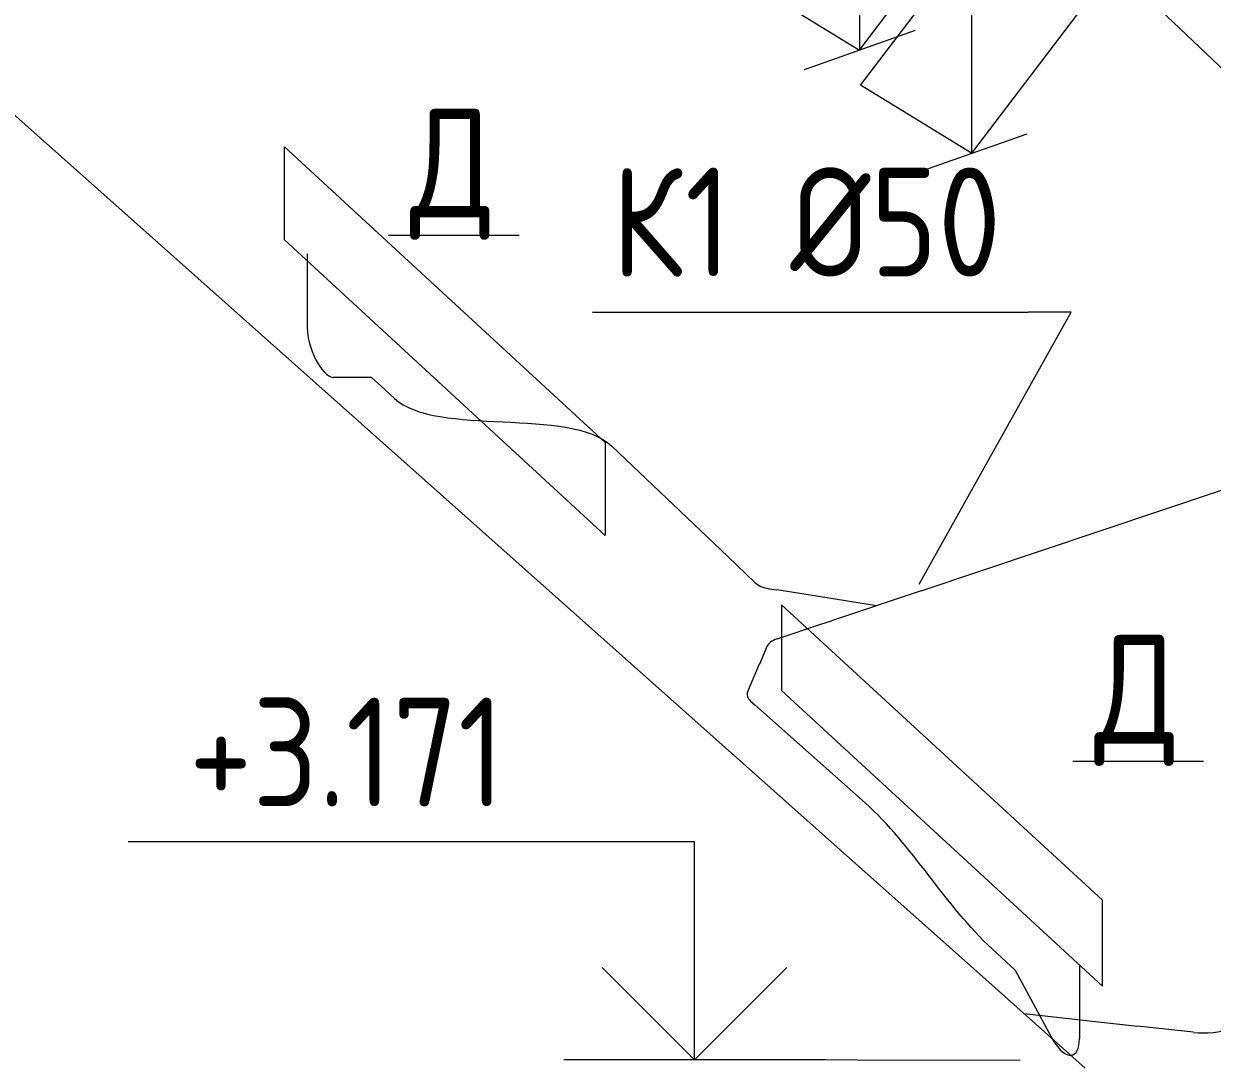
# Model space of a CAD drawing. Header units: millimetres. Extents: x 56023 to 81647, y 35036 to 59756.
# Drawn here: x 59224 to 60589, y 46182 to 47376 of the extents above; entities that cross this region are included whole.
import ezdxf

# ---------------------------------------------------------------- set-up
doc = ezdxf.new("R2010")
doc.units = ezdxf.units.MM
for name, color, linetype, lineweight in [('Высотные отметки', 7, 'Continuous', 9), ('Гибкие трубы', 7, 'Continuous', 20), ('Марки сантехнических приборов', 7, 'Continuous', 20), ('Марки труб', 7, 'Continuous', 20), ('Сантехнические приборы', 7, 'Continuous', 20), ('Соединительные детали трубопроводов', 7, 'Continuous', 20), ('Типовые аннотации', 7, 'Continuous', 20), ('Трубы', 7, 'Continuous', 20)]:
    doc.layers.add(name, color=color, linetype=linetype, lineweight=lineweight)
doc.styles.add('GOST Common', font='GOST Common.ttf', dxfattribs={"width": 0.9, "height": 125})
doc.styles.add('ISOCPEUR', font='isocpeur.ttf', dxfattribs={"width": 0.85, "height": 125})

# ---------------------------------------------------------------- blocks, each defined once
blk = doc.blocks.new('VK__SAN__Поддон душевой в ПУИ 800 х 800 с душем_ГОСТ_R21 - 900x900 С Лейкой-3978441-О_Схема систем К1_К2_ АБК')
at = {"layer": 'Сантехнические приборы', "lineweight": 9}
for p, q in [((60185.1, 47305.9), (60312.6, 47474.2)), ((60312.6, 47474.2), (60312.6, 47227.7)), ((60440.2, 47395.9), (60312.6, 47227.7)), ((60312.6, 47227.7), (60185.1, 47305.9)), ((60248.8, 47205.2), (60376.4, 47250.2)), ((60094.4, 46709.4), (60094.4, 46610.8)), ((60462.8, 46370.1), (60094.4, 46709.4)), ((60094.4, 46610.8), (60462.8, 46271.5)), ((60462.8, 46271.5), (60462.8, 46370.1)), ((60436.5, 46295.7), (60436.5, 46287.5))]:
    blk.add_line(p, q, dxfattribs=at)
blk = doc.blocks.new('VK__SAN__СПМ_Сифон с выпуском для мелких душевых поддонов_ГОСТ_R21 - тип СПМ-1800404-О_Схема систем К1_К2_ АБК')
at = {"layer": 'Сантехнические приборы', "lineweight": 9}
for p, q in [((60352.3, 46299.3), (60336.5, 46313.9)), ((60362.8, 46289.6), (60352.3, 46299.3)), ((60362.8, 46289.6), (60406.8, 46208.2)), ((60436.5, 46287.5), (60436.5, 46272.7)), ((60436.5, 46272.7), (60436.5, 46210.9))]:
    blk.add_line(p, q, dxfattribs=at)
blk.add_ellipse((60415.4, 46230.3), major_axis=(-13.3, 37.7), ratio=0.432419, start_param=2.036107, end_param=4.027894, dxfattribs=at)
blk = doc.blocks.new('ADSK_ППР_Отвод канализационный_Составной - Отвод раструбный-3766451-О_Схема систем К1_К2_ АБК')
at = {"layer": 'Соединительные детали трубопроводов', "color": 24, "true_color": 0xa52900}
for p, q in [((60089.4, 46670.2), (60139.6, 46687)), ((60077.6, 46661.3), (60075.5, 46656.4))]:
    blk.add_line(p, q, dxfattribs=at)
blk.add_ellipse((60103.2, 46657.6), major_axis=(-26.3, 0.4), ratio=0.555543, start_param=5.275302, end_param=6.060535, dxfattribs=at)
blk = doc.blocks.new('ADSK_ППР_Отвод канализационный_Составной - Отвод раструбный-V1-О_Схема систем К1_К2_ АБК')
at = {"layer": 'Соединительные детали трубопроводов', "color": 24, "true_color": 0xa52900}
for p, q in [((60055.6, 46609.7), (60069.1, 46641.6)), ((60058.8, 46598.8), (60063.6, 46594.5))]:
    blk.add_line(p, q, dxfattribs=at)
blk.add_ellipse((60081.2, 46606.5), major_axis=(26.3, 0.1), ratio=0.552428, start_param=2.908216, end_param=3.693449, dxfattribs=at)
blk = doc.blocks.new('ADSK_ППР_Тройник канализационный_Составной - Тройник канализационный-3766488-О_Схема систем К1_К2_ АБК')
at = {"layer": 'Соединительные детали трубопроводов', "color": 24, "true_color": 0xa52900}
for p, q in [((60203.6, 46708.3), (60144.3, 46717.7)), ((60254.6, 46725.3), (60151.8, 46691))]:
    blk.add_line(p, q, dxfattribs=at)
blk = doc.blocks.new('ADSK_ППР_Отвод канализационный_Составной - Отвод раструбный-3766499-О_Схема систем К1_К2_ АБК')
at = {"layer": 'Соединительные детали трубопроводов', "color": 24, "true_color": 0xa52900}
for p, q in [((60063.7, 46735), (60032.6, 46764.6)), ((60080.1, 46727.8), (60088.9, 46726.4))]:
    blk.add_line(p, q, dxfattribs=at)
blk.add_ellipse((60086.1, 46742.4), major_axis=(-26.3, 0.9), ratio=0.575145, start_param=0.573834, end_param=1.359231, dxfattribs=at)
blk = doc.blocks.new('ADSK_ППР_Тройник канализационный_Составной - Тройник канализационный-3766743-О_Схема систем К1_К2_ АБК')
at = {"layer": 'Соединительные детали трубопроводов', "color": 24, "true_color": 0xa52900}
for p, q in [((60328.9, 46279), (60443.1, 46177.4)), ((60372.6, 46240.1), (60503, 46225.6)), ((60567.2, 46218.4), (60503, 46225.6)), ((60610.9, 46223.3), (60611.8, 46223.7))]:
    blk.add_line(p, q, dxfattribs=at)
blk.add_ellipse((60580.5, 46250.4), major_axis=(57.9, 1.8), ratio=0.563506, start_param=4.463758, end_param=5.248956, dxfattribs=at)
blk = doc.blocks.new('VK__SAN__Поддон душевой в ПУИ 800 х 800 с душем_ГОСТ_R21 - 900x900 С Лейкой-3969088-О_Схема систем К1_К2_ АБК')
at = {"layer": 'Сантехнические приборы', "lineweight": 9}
for p, q in [((60184, 47592.6), (60184, 47346.2)), ((60184, 47346.2), (60311.5, 47514.4)), ((60056.4, 47424.4), (60184, 47346.2)), ((60247.8, 47368.7), (60120.2, 47323.7)), ((59523.6, 47128.2), (59523.6, 47235)), ((59523.6, 47235), (59892.1, 46895.7)), ((59892.1, 46788.9), (59523.6, 47128.2)), ((59549.9, 47112.2), (59549.9, 47104)), ((59892.1, 46895.7), (59892.1, 46788.9))]:
    blk.add_line(p, q, dxfattribs=at)
blk = doc.blocks.new('VK__SAN__СПМ_Сифон с выпуском для мелких душевых поддонов_ГОСТ_R21 - тип СПМ-V32-О_Схема систем К1_К2_ АБК')
at = {"layer": 'Сантехнические приборы', "lineweight": 9}
for p, q in [((59549.9, 47104), (59549.9, 47089.2)), ((59549.9, 47089.2), (59549.9, 47027.4)), ((59623.6, 46970.4), (59579.6, 46970.1)), ((59623.6, 46970.4), (59634.2, 46960.7)), ((59634.2, 46960.7), (59649.9, 46946.2))]:
    blk.add_line(p, q, dxfattribs=at)
blk.add_ellipse((59571, 47008), major_axis=(-13.3, 37.7), ratio=0.432419, start_param=0.886301, end_param=2.878088, dxfattribs=at)
blk = doc.blocks.new('VK__AP__М_Труба_Имя системы_Внешний Диаметр_R21 - 8-1766268-О_Схема систем К1_К2_ АБК')
at = {"layer": 'Марки труб'}
blk.add_line((66219.7, 45699.3), (66719.7, 45699.3), dxfattribs=at)
blk = doc.blocks.new('ADSK_M_Сантехприборы - Комментарий к типоразмеру-263963-О_Схема систем К1_К2_ АБК')
at = {"layer": 'Марки сантехнических приборов'}
blk.add_line((68131.7, 53196.8), (68281.7, 53196.8), dxfattribs=at)
blk = doc.blocks.new('Высотные отметки - Стрелка вверх-261779-О_Схема систем К1_К2_ АБК')
at = {"layer": 'Типовые аннотации'}
for p, q in [((67651.5, 46110.5), (68301.5, 46110.5)), ((67651.5, 45860.5), (67651.5, 46110.5)), ((67651.5, 45860.5), (67545.5, 45966.5)), ((67651.5, 45860.5), (67757.6, 45966.5)), ((67501.5, 45860.5), (67801.5, 45860.5))]:
    blk.add_line(p, q, dxfattribs=at)

msp = doc.modelspace()

# ---------------------------------------------------------------- linework, layer by layer
at = {"layer": 'Высотные отметки', "lineweight": 20}
msp.add_line((60368.5, 46186.1), (59994.4, 46187), dxfattribs=at)
at = {"layer": 'Гибкие трубы', "color": 24, "true_color": 0xa52900}
for points in [[(59649.9, 46946.2), (59698.2, 46901.8), (59851.3, 46937.3), (59899.5, 46891.4)], [(60336.5, 46313.9), (60281.7, 46364.4), (60245.1, 46433.1), (60190.3, 46481.8)]]:
    msp.add_open_spline(points, degree=3, dxfattribs=at)
at = {"layer": 'Марки труб'}
for p, q in [((60252.6, 46733.1), (60426.8, 47045.3)), ((60426.8, 47045.3), (60377.4, 47045.3))]:
    msp.add_line(p, q, dxfattribs=at)
at = {"layer": 'Трубы', "color": 24, "true_color": 0xa52900}
for p, q in [((58000.3, 48350.8), (60328.9, 46279)), ((60625.6, 47300.8), (60088.8, 47812)), ((60032.6, 46764.6), (59899.5, 46891.4)), ((60254.6, 46725.3), (60599.6, 46841.1)), ((60144.3, 46717.7), (60088.9, 46726.4)), ((60139.6, 46687), (60151.8, 46691)), ((60075.5, 46656.4), (60069.1, 46641.3)), ((60063.6, 46594.5), (60190.3, 46481.8))]:
    msp.add_line(p, q, dxfattribs=at)

# ---------------------------------------------------------------- block references
at = {"layer": 'Высотные отметки', "lineweight": 20, "extrusion": (0, 0, -1)}
msp.add_blockref('Высотные отметки - Стрелка вверх-261779-О_Схема систем К1_К2_ АБК', (-127645.9, 326.5), dxfattribs=at)
at = {"layer": 'Марки сантехнических приборов'}
for p in [(-8488.5, -6063.1), (-7703, -6667.2)]:
    msp.add_blockref('ADSK_M_Сантехприборы - Комментарий к типоразмеру-263963-О_Схема систем К1_К2_ АБК', p, dxfattribs=at)
at = {"layer": 'Марки труб'}
msp.add_blockref('VK__AP__М_Труба_Имя системы_Внешний Диаметр_R21 - 8-1766268-О_Схема систем К1_К2_ АБК', (-6342.3, 1345.9), dxfattribs=at)
at = {"layer": 'Сантехнические приборы'}
for name in ['VK__SAN__Поддон душевой в ПУИ 800 х 800 с душем_ГОСТ_R21 - 900x900 С Лейкой-3969088-О_Схема систем К1_К2_ АБК', 'VK__SAN__Поддон душевой в ПУИ 800 х 800 с душем_ГОСТ_R21 - 900x900 С Лейкой-3978441-О_Схема систем К1_К2_ АБК', 'VK__SAN__СПМ_Сифон с выпуском для мелких душевых поддонов_ГОСТ_R21 - тип СПМ-V32-О_Схема систем К1_К2_ АБК', 'VK__SAN__СПМ_Сифон с выпуском для мелких душевых поддонов_ГОСТ_R21 - тип СПМ-1800404-О_Схема систем К1_К2_ АБК']:
    msp.add_blockref(name, (0, 0), dxfattribs=at)
at = {"layer": 'Соединительные детали трубопроводов', "color": 24, "true_color": 0xa52900}
for name in ['ADSK_ППР_Отвод канализационный_Составной - Отвод раструбный-3766499-О_Схема систем К1_К2_ АБК', 'ADSK_ППР_Тройник канализационный_Составной - Тройник канализационный-3766488-О_Схема систем К1_К2_ АБК', 'ADSK_ППР_Отвод канализационный_Составной - Отвод раструбный-3766451-О_Схема систем К1_К2_ АБК', 'ADSK_ППР_Отвод канализационный_Составной - Отвод раструбный-V1-О_Схема систем К1_К2_ АБК', 'ADSK_ППР_Тройник канализационный_Составной - Тройник канализационный-3766743-О_Схема систем К1_К2_ АБК']:
    msp.add_blockref(name, (0, 0), dxfattribs=at)

# ---------------------------------------------------------------- texts
at = {"layer": 'Высотные отметки', "lineweight": 20, "insert": (59414, 46602.7), "char_height": 125, "width": 457.087, "attachment_point": 1, "line_spacing_factor": 1.022761, "style": 'GOST Common'}
msp.add_mtext('+3.171', dxfattribs=at)
at = {"layer": 'Марки сантехнических приборов', "lineweight": 9, "char_height": 125, "width": 122.658, "attachment_point": 1, "style": 'GOST Common'}
for insert in [(59667.8, 47279.1), (60453.4, 46675)]:
    msp.add_mtext('\\fGOST Common|b0|i0|c204|p34|;\\W.9;Д', dxfattribs=dict(at, insert=insert))
at = {"layer": 'Марки труб', "lineweight": 9, "char_height": 125, "attachment_point": 1, "style": 'ISOCPEUR'}
for s, insert, width in [('\\fISOCPEUR|b0|i0|c204|p34|;\\W.85;К', (59899.3, 47211.3), 102.215), ('1 Ø50', (59983.6, 47211.3), 456.561)]:
    msp.add_mtext(s, dxfattribs=dict(at, insert=insert, width=width))

doc.saveas('drawing.dxf')
